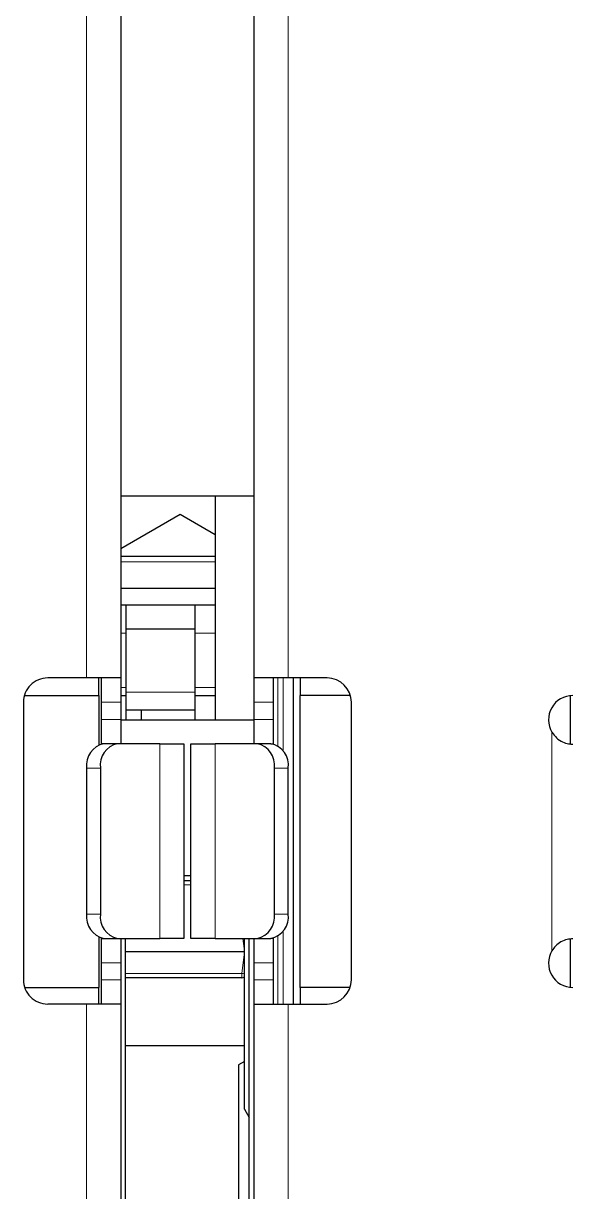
# Model space of a CAD drawing. Extents: x -260425 to 1294666, y -169889 to -2349.
# Drawn here: x 1000954.9 to 1001011.3, y -26583 to -26463 of the extents above; entities that cross this region are included whole.
import ezdxf

# ---------------------------------------------------------------- set-up
doc = ezdxf.new("R2010")
doc.units = 0
doc.header["$LTSCALE"] = 100
doc.layers.add('case', color=7, linetype='Continuous')

# ---------------------------------------------------------------- blocks, each defined once
blk = doc.blocks.new('АТС')
at = {"layer": 'case', "lineweight": 18}
for points in [[(2504.4, 30.29), (2504.4, 30.29), (2504.4, -61.71), (2504.4, -61.71)], [(2525.1, -61.71), (2525.1, -61.71), (2525.1, 30.29), (2525.1, 30.29)], [(2517.6, -49.79), (2517.6, -49.79), (2507.9, -49.79), (2507.9, -49.79)], [(2507.9, -57.1), (2507.9, -57.1), (2508.45, -57.1), (2508.45, -57.1)], [(2515.55, -57.1), (2515.55, -57.1), (2517.6, -57.1), (2517.6, -57.1)], [(2524.04, -68.67), (2524.04, -68.67), (2524.04, -61.71), (2524.04, -61.71)], [(2524.58, -61.71), (2524.58, -61.71), (2524.58, -69.18), (2524.58, -69.18)], [(2507.9, -62.68), (2507.9, -62.68), (2508.45, -62.68), (2508.45, -62.68)], [(2508.45, -63.18), (2508.45, -63.18), (2515.55, -63.18), (2515.55, -63.18)], [(2515.55, -62.68), (2515.55, -62.68), (2517.6, -62.68), (2517.6, -62.68)], [(2505.9, -64.21), (2505.9, -64.21), (2507.9, -64.21), (2507.9, -64.21)], [(2521.6, -64.21), (2521.6, -64.21), (2523.6, -64.21), (2523.6, -64.21)], [(2507.9, -65.96), (2507.9, -65.96), (2505.9, -65.96), (2505.9, -65.96)], [(2521.6, -65.96), (2521.6, -65.96), (2523.6, -65.96), (2523.6, -65.96)], [(2552.2, -67.29), (2552.2, -67.29), (2552.2, -89.73), (2552.2, -89.73)], [(2511.91, -88.46), (2511.91, -88.46), (2511.91, -68.46), (2511.91, -68.46)], [(2517.59, -68.46), (2517.59, -68.46), (2517.59, -88.46), (2517.59, -88.46)], [(2504.4, -70.96), (2504.4, -70.96), (2505.81, -70.96), (2505.81, -70.96)], [(2525.1, -70.96), (2525.1, -70.96), (2523.69, -70.96), (2523.69, -70.96)], [(2515.1, -82.95), (2515.1, -82.95), (2514.4, -82.95), (2514.4, -82.95)], [(2505.81, -85.96), (2505.81, -85.96), (2504.4, -85.96), (2504.4, -85.96)], [(2525.1, -85.96), (2525.1, -85.96), (2523.69, -85.96), (2523.69, -85.96)], [(2520.6, -89.78), (2520.6, -89.78), (2520.44, -88.46), (2520.44, -88.46)], [(2524.04, -95.21), (2524.04, -95.21), (2524.04, -88.25), (2524.04, -88.25)], [(2524.58, -87.74), (2524.58, -87.74), (2524.58, -95.21), (2524.58, -95.21)], [(2520.33, -92.07), (2520.33, -92.07), (2520.6, -89.84), (2520.6, -89.84)], [(2507.9, -90.96), (2507.9, -90.96), (2505.9, -90.96), (2505.9, -90.96)], [(2521.6, -90.96), (2521.6, -90.96), (2523.6, -90.96), (2523.6, -90.96)], [(2508.4, -92.07), (2508.4, -92.07), (2520.33, -92.07), (2520.33, -92.07)], [(2520.33, -92.07), (2520.42, -92.08), (2520.51, -92.09), (2520.6, -92.09)], [(2520.33, -92.51), (2520.33, -92.51), (2520.33, -92.07), (2520.33, -92.07)], [(2507.9, -92.71), (2507.9, -92.71), (2505.9, -92.71), (2505.9, -92.71)], [(2523.6, -92.71), (2523.6, -92.71), (2521.6, -92.71), (2521.6, -92.71)], [(2504.4, -95.21), (2504.4, -95.21), (2504.4, -140.21), (2504.4, -140.21)], [(2525.1, -140.21), (2525.1, -140.21), (2525.1, -95.21), (2525.1, -95.21)]]:
    blk.add_open_spline(points, degree=3, dxfattribs=at)
at = {"layer": 'case', "lineweight": 25}
for points in [[(2507.9, 30.29), (2507.9, 30.29), (2507.9, -61.71), (2507.9, -61.71)], [(2521.6, -61.71), (2521.6, -61.71), (2521.6, 30.29), (2521.6, 30.29)], [(2507.9, -43.01), (2507.9, -43.01), (2517.6, -43.01), (2517.6, -43.01)], [(2517.6, -43.01), (2517.6, -43.01), (2517.6, -66.01), (2517.6, -66.01)], [(2517.6, -43.01), (2517.6, -43.01), (2521.6, -43.01), (2521.6, -43.01)], [(2514, -44.91), (2514, -44.91), (2507.9, -48.43), (2507.9, -48.43)], [(2517.6, -46.99), (2517.6, -46.99), (2514, -44.91), (2514, -44.91)], [(2507.9, -49.21), (2507.9, -49.21), (2517.6, -49.21), (2517.6, -49.21)], [(2507.9, -52.49), (2507.9, -52.49), (2517.6, -52.49), (2517.6, -52.49)], [(2507.9, -54.21), (2507.9, -54.21), (2508.45, -54.21), (2508.45, -54.21)], [(2508.45, -57.1), (2508.45, -57.1), (2508.45, -54.21), (2508.45, -54.21)], [(2508.45, -54.21), (2508.45, -54.21), (2515.55, -54.21), (2515.55, -54.21)], [(2515.55, -54.21), (2515.55, -54.21), (2517.6, -54.21), (2517.6, -54.21)], [(2515.55, -57.1), (2515.55, -57.1), (2515.55, -54.21), (2515.55, -54.21)], [(2515.55, -56.71), (2515.55, -56.71), (2508.45, -56.71), (2508.45, -56.71)], [(2508.45, -62.68), (2508.45, -62.68), (2508.45, -57.1), (2508.45, -57.1)], [(2515.55, -62.68), (2515.55, -62.68), (2515.55, -57.1), (2515.55, -57.1)], [(2504.4, -61.71), (2504.4, -61.71), (2500.4, -61.71), (2500.4, -61.71)], [(2507.9, -61.71), (2507.9, -61.71), (2504.4, -61.71), (2504.4, -61.71)], [(2505.65, -63.51), (2505.65, -63.51), (2505.65, -61.71), (2505.65, -61.71)], [(2505.9, -61.71), (2505.9, -61.71), (2505.9, -64.21), (2505.9, -64.21)], [(2507.9, -61.71), (2507.9, -61.71), (2507.9, -64.21), (2507.9, -64.21)], [(2525.1, -61.71), (2525.1, -61.71), (2521.6, -61.71), (2521.6, -61.71)], [(2521.6, -64.21), (2521.6, -64.21), (2521.6, -61.71), (2521.6, -61.71)], [(2523.6, -64.21), (2523.6, -64.21), (2523.6, -61.71), (2523.6, -61.71)], [(2529.1, -61.71), (2529.1, -61.71), (2525.1, -61.71), (2525.1, -61.71)], [(2525.6, -61.71), (2525.6, -61.71), (2525.6, -95.21), (2525.6, -95.21)], [(2526.35, -61.71), (2526.35, -61.71), (2526.35, -63.51), (2526.35, -63.51)], [(2531.6, -64.21), (2531.6, -62.83), (2530.48, -61.71), (2529.1, -61.71)], [(2498, -63.51), (2498, -63.51), (2505.65, -63.51), (2505.65, -63.51)], [(2505.65, -63.51), (2505.65, -63.51), (2505.65, -68.57), (2505.65, -68.57)], [(2507.9, -63.51), (2507.9, -63.51), (2508.45, -63.51), (2508.45, -63.51)], [(2508.45, -63.51), (2508.45, -63.51), (2508.45, -62.68), (2508.45, -62.68)], [(2508.45, -66.01), (2508.45, -66.01), (2508.45, -63.51), (2508.45, -63.51)], [(2515.55, -63.51), (2515.55, -63.51), (2515.55, -62.68), (2515.55, -62.68)], [(2515.55, -66.01), (2515.55, -66.01), (2515.55, -63.51), (2515.55, -63.51)], [(2515.55, -63.51), (2515.55, -63.51), (2517.6, -63.51), (2517.6, -63.51)], [(2531.5, -63.51), (2531.5, -63.51), (2526.35, -63.51), (2526.35, -63.51)], [(2526.35, -93.51), (2526.35, -93.51), (2526.35, -63.51), (2526.35, -63.51)], [(2554.1, -68.48), (2554.1, -68.48), (2554.1, -63.52), (2554.1, -63.52)], [(2497.9, -64.21), (2497.9, -64.21), (2497.9, -92.71), (2497.9, -92.71)], [(2505.9, -64.21), (2505.9, -64.21), (2505.9, -65.96), (2505.9, -65.96)], [(2507.9, -64.21), (2507.9, -64.21), (2507.9, -65.96), (2507.9, -65.96)], [(2521.6, -65.96), (2521.6, -65.96), (2521.6, -64.21), (2521.6, -64.21)], [(2523.6, -65.96), (2523.6, -65.96), (2523.6, -64.21), (2523.6, -64.21)], [(2531.6, -92.71), (2531.6, -92.71), (2531.6, -64.21), (2531.6, -64.21)], [(2505.9, -65.96), (2505.9, -65.96), (2505.9, -68.46), (2505.9, -68.46)], [(2507.9, -65.96), (2507.9, -65.96), (2507.9, -68.46), (2507.9, -68.46)], [(2507.9, -66.01), (2507.9, -66.01), (2521.6, -66.01), (2521.6, -66.01)], [(2515.55, -65.01), (2515.55, -65.01), (2508.45, -65.01), (2508.45, -65.01)], [(2510, -65.01), (2510, -65.01), (2510, -66.01), (2510, -66.01)], [(2521.6, -68.46), (2521.6, -68.46), (2521.6, -65.96), (2521.6, -65.96)], [(2523.6, -68.46), (2523.6, -68.46), (2523.6, -65.96), (2523.6, -65.96)], [(2506.17, -68.46), (2505.01, -68.69), (2504.23, -69.79), (2504.4, -70.96)], [(2507.58, -68.46), (2506.42, -68.69), (2505.65, -69.79), (2505.81, -70.96)], [(2506.17, -68.46), (2506.17, -68.46), (2505.9, -68.46), (2505.9, -68.46)], [(2505.9, -68.46), (2505.9, -68.46), (2505.9, -68.49), (2505.9, -68.49)], [(2507.58, -68.46), (2507.58, -68.46), (2506.17, -68.46), (2506.17, -68.46)], [(2511.91, -68.46), (2511.91, -68.46), (2507.58, -68.46), (2507.58, -68.46)], [(2511.91, -68.46), (2511.91, -68.46), (2514.4, -68.46), (2514.4, -68.46)], [(2514.4, -68.46), (2514.4, -68.46), (2514.4, -88.46), (2514.4, -88.46)], [(2515.1, -88.46), (2515.1, -88.46), (2515.1, -68.46), (2515.1, -68.46)], [(2515.1, -68.46), (2515.1, -68.46), (2517.59, -68.46), (2517.59, -68.46)], [(2521.92, -68.46), (2521.92, -68.46), (2517.59, -68.46), (2517.59, -68.46)], [(2523.69, -70.96), (2523.85, -69.79), (2523.08, -68.69), (2521.92, -68.46)], [(2523.33, -68.46), (2523.33, -68.46), (2521.92, -68.46), (2521.92, -68.46)], [(2525.1, -70.96), (2525.27, -69.79), (2524.49, -68.69), (2523.33, -68.46)], [(2523.33, -68.46), (2523.33, -68.46), (2523.6, -68.46), (2523.6, -68.46)], [(2523.6, -68.49), (2523.6, -68.49), (2523.6, -68.46), (2523.6, -68.46)], [(2504.4, -70.96), (2504.4, -70.96), (2504.4, -85.96), (2504.4, -85.96)], [(2505.81, -70.96), (2505.81, -70.96), (2505.81, -85.96), (2505.81, -85.96)], [(2523.69, -85.96), (2523.69, -85.96), (2523.69, -70.96), (2523.69, -70.96)], [(2525.1, -85.96), (2525.1, -85.96), (2525.1, -70.96), (2525.1, -70.96)], [(2514.4, -82.01), (2514.4, -82.01), (2515.1, -82.01), (2515.1, -82.01)], [(2514.4, -82.51), (2514.4, -82.51), (2515.1, -82.51), (2515.1, -82.51)], [(2504.4, -85.96), (2504.23, -87.13), (2505.01, -88.22), (2506.17, -88.46)], [(2505.81, -85.96), (2505.65, -87.13), (2506.42, -88.22), (2507.58, -88.46)], [(2521.92, -88.46), (2523.08, -88.22), (2523.85, -87.13), (2523.69, -85.96)], [(2523.33, -88.46), (2524.49, -88.22), (2525.27, -87.13), (2525.1, -85.96)], [(2505.65, -88.35), (2505.65, -88.35), (2505.65, -93.51), (2505.65, -93.51)], [(2505.9, -88.43), (2505.9, -88.43), (2505.9, -88.46), (2505.9, -88.46)], [(2505.9, -88.46), (2505.9, -88.46), (2506.17, -88.46), (2506.17, -88.46)], [(2505.9, -88.46), (2505.9, -88.46), (2505.9, -90.96), (2505.9, -90.96)], [(2506.17, -88.46), (2506.17, -88.46), (2507.58, -88.46), (2507.58, -88.46)], [(2507.58, -88.46), (2507.58, -88.46), (2511.91, -88.46), (2511.91, -88.46)], [(2507.9, -88.46), (2507.9, -88.46), (2507.9, -90.96), (2507.9, -90.96)], [(2508.4, -115.71), (2508.4, -115.71), (2508.4, -88.46), (2508.4, -88.46)], [(2514.4, -88.46), (2514.4, -88.46), (2511.91, -88.46), (2511.91, -88.46)], [(2517.59, -88.46), (2517.59, -88.46), (2515.1, -88.46), (2515.1, -88.46)], [(2517.59, -88.46), (2517.59, -88.46), (2521.92, -88.46), (2521.92, -88.46)], [(2520.6, -106.01), (2520.6, -106.01), (2520.6, -88.46), (2520.6, -88.46)], [(2521.1, -115.71), (2521.1, -115.71), (2521.1, -88.46), (2521.1, -88.46)], [(2521.6, -90.96), (2521.6, -90.96), (2521.6, -88.46), (2521.6, -88.46)], [(2521.92, -88.46), (2521.92, -88.46), (2523.33, -88.46), (2523.33, -88.46)], [(2523.6, -88.46), (2523.6, -88.46), (2523.33, -88.46), (2523.33, -88.46)], [(2523.6, -88.46), (2523.6, -88.46), (2523.6, -88.43), (2523.6, -88.43)], [(2523.6, -90.96), (2523.6, -90.96), (2523.6, -88.46), (2523.6, -88.46)], [(2554.1, -93.49), (2554.1, -93.49), (2554.1, -88.54), (2554.1, -88.54)], [(2508.4, -89.81), (2508.4, -89.81), (2520.6, -89.81), (2520.6, -89.81)], [(2505.9, -90.96), (2505.9, -90.96), (2505.9, -92.71), (2505.9, -92.71)], [(2507.9, -90.96), (2507.9, -90.96), (2507.9, -92.71), (2507.9, -92.71)], [(2521.6, -92.71), (2521.6, -92.71), (2521.6, -90.96), (2521.6, -90.96)], [(2523.6, -92.71), (2523.6, -92.71), (2523.6, -90.96), (2523.6, -90.96)], [(2498.03, -93.51), (2498.03, -93.51), (2505.65, -93.51), (2505.65, -93.51)], [(2505.65, -95.21), (2505.65, -95.21), (2505.65, -93.51), (2505.65, -93.51)], [(2505.9, -92.71), (2505.9, -92.71), (2505.9, -95.21), (2505.9, -95.21)], [(2507.9, -92.71), (2507.9, -92.71), (2507.9, -95.21), (2507.9, -95.21)], [(2520.33, -92.51), (2520.33, -92.51), (2508.4, -92.51), (2508.4, -92.51)], [(2520.33, -92.51), (2520.42, -92.51), (2520.52, -92.48), (2520.6, -92.43)], [(2521.6, -95.21), (2521.6, -95.21), (2521.6, -92.71), (2521.6, -92.71)], [(2523.6, -95.21), (2523.6, -95.21), (2523.6, -92.71), (2523.6, -92.71)], [(2526.35, -93.51), (2526.35, -93.51), (2526.35, -95.21), (2526.35, -95.21)], [(2531.47, -93.51), (2531.47, -93.51), (2526.35, -93.51), (2526.35, -93.51)], [(2529.1, -95.21), (2530.48, -95.21), (2531.6, -94.09), (2531.6, -92.71)], [(2504.4, -95.21), (2504.4, -95.21), (2500.4, -95.21), (2500.4, -95.21)], [(2507.9, -95.21), (2507.9, -95.21), (2504.4, -95.21), (2504.4, -95.21)], [(2507.9, -95.21), (2507.9, -95.21), (2507.9, -140.21), (2507.9, -140.21)], [(2521.6, -140.21), (2521.6, -140.21), (2521.6, -95.21), (2521.6, -95.21)], [(2521.6, -95.21), (2521.6, -95.21), (2525.1, -95.21), (2525.1, -95.21)], [(2525.1, -95.21), (2525.1, -95.21), (2529.1, -95.21), (2529.1, -95.21)], [(2520.6, -99.51), (2520.6, -99.51), (2508.4, -99.51), (2508.4, -99.51)], [(2520.6, -101.11), (2520.6, -101.11), (2520, -101.46), (2520, -101.46)], [(2520, -101.46), (2520, -101.46), (2520, -120.06), (2520, -120.06)], [(2520.6, -106.01), (2520.6, -106.01), (2521.1, -106.87), (2521.1, -106.87)]]:
    blk.add_open_spline(points, degree=3, dxfattribs=at)
for points, knots in [([(2500.4, -61.71), (2499.74, -61.71), (2499.1, -61.97), (2498.63, -62.44), (2498.63, -62.44), (2498.16, -62.91), (2497.9, -63.54), (2497.9, -64.21)], [0, 0, 0, 0, 0.333333, 0.333333, 0.333333, 0.333333, 1, 1, 1, 1]), ([(2554.35, -63.51), (2553.45, -63.51), (2552.62, -63.99), (2552.18, -64.77), (2552.18, -64.77), (2551.73, -65.55), (2551.74, -66.51), (2552.2, -67.29)], [0, 0, 0, 0, 0.333333, 0.333333, 0.333333, 0.333333, 1, 1, 1, 1]), ([(2552.2, -67.29), (2552.35, -67.49), (2552.5, -67.7), (2552.68, -67.87), (2552.68, -67.87), (2552.86, -68.04), (2553.08, -68.17), (2553.3, -68.27), (2553.3, -68.27), (2553.5, -68.37), (2553.71, -68.43), (2553.89, -68.47), (2553.89, -68.47), (2554.06, -68.49), (2554.2, -68.5), (2554.35, -68.51)], [0, 0, 0, 0, 0.2, 0.2, 0.2, 0.2, 0.4, 0.4, 0.4, 0.4, 0.6, 0.6, 0.6, 0.6, 1, 1, 1, 1]), ([(2554.35, -88.51), (2554.16, -88.52), (2553.97, -88.53), (2553.76, -88.58), (2553.76, -88.58), (2553.56, -88.63), (2553.33, -88.71), (2553.12, -88.83), (2553.12, -88.83), (2552.92, -88.94), (2552.73, -89.08), (2552.57, -89.25), (2552.57, -89.25), (2552.44, -89.39), (2552.32, -89.56), (2552.2, -89.73)], [0, 0, 0, 0, 0.2, 0.2, 0.2, 0.2, 0.4, 0.4, 0.4, 0.4, 0.6, 0.6, 0.6, 0.6, 1, 1, 1, 1]), ([(2552.2, -89.73), (2551.74, -90.5), (2551.73, -91.46), (2552.18, -92.24), (2552.18, -92.24), (2552.62, -93.02), (2553.45, -93.51), (2554.35, -93.51)], [0, 0, 0, 0, 0.333333, 0.333333, 0.333333, 0.333333, 1, 1, 1, 1]), ([(2497.9, -92.71), (2497.9, -93.37), (2498.16, -94.01), (2498.63, -94.47), (2498.63, -94.47), (2499.1, -94.94), (2499.74, -95.21), (2500.4, -95.21)], [0, 0, 0, 0, 0.333333, 0.333333, 0.333333, 0.333333, 1, 1, 1, 1])]:
    blk.add_open_spline(points, degree=3, knots=knots, dxfattribs=at)

msp = doc.modelspace()

# ---------------------------------------------------------------- block references
msp.add_blockref('АТС', (998457.03, -26468.52))

doc.saveas('drawing.dxf')
